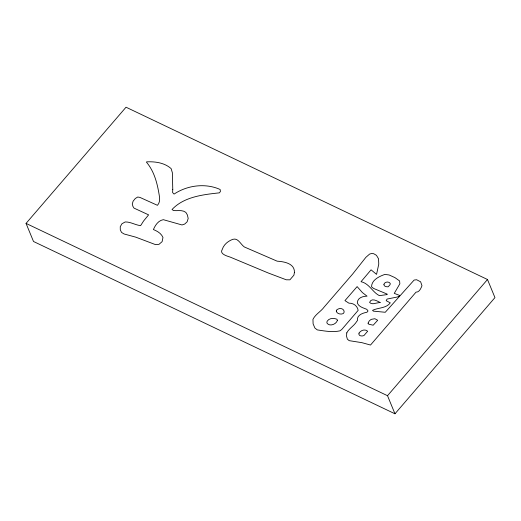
<?xml version="1.0" encoding="UTF-8"?>
<svg xmlns="http://www.w3.org/2000/svg" width="521" height="521" viewBox="0 0 521 521"><rect width="100%" height="100%" fill="white"/><g stroke="black" fill="none" stroke-linecap="round" stroke-linejoin="round"><path stroke-width="0.78" d="M26.05 223.398L126.03 107.209L487.493 279.51L494.95 297.602L394.97 413.791L33.507 241.49L26.05 223.398L387.513 395.706L394.97 413.791M387.513 395.706L487.493 279.51M380.291 302.395L372.984 303.769L370.718 303.287L369.597 302.388C371.317 297.504 377.015 300.838 379.998 302.454M383.925 284.29C383.782 286.517 386.491 286.921 388.184 286.765L390.053 284.707L390.242 283.404C388.842 281.184 384.648 281.737 383.925 284.29M336.279 311.011C336.677 313.844 340.916 314.756 343.254 313.551C344.941 312.255 343.958 309.598 342.167 308.927A5.203 3.894 -22.4 0 0 339.288 308.582L337.028 309.546L336.279 311.011M172.77 189.455L172.601 192.529L174.066 194.099C187.352 185.215 205.469 182.897 220.129 189.475L220.435 191.454L219.406 192.842C202.923 194.626 183.861 196.801 172.034 209.52L173.571 210.556C177.648 211.031 182.35 209.585 185.854 212.386L187.371 214.926L188.185 218.462L187.117 221.816L184.721 224.043L182.018 224.961L163.314 219.68C158.306 220.507 155.258 225.196 153.408 229.546C157.349 231.148 161.249 233.349 162.975 237.478L162.109 241.659L159.003 244.329L155.545 244.636L135.753 237.153L124.096 233.981L121.536 232.412L120.299 229.852L120.247 226.733L121.927 223.783L125.164 221.959C130.504 221.751 135.284 225.059 140.618 225.639L143.568 221.021L148.609 214.86L134.021 208.12L132.94 206.427L132.275 203.998L133.109 201.197L135.297 198.494L137.752 197.016L139.941 197.413L157.453 205.326C160.142 202.467 159.849 198.397 159.166 194.815C157.264 183.294 154.301 171.539 146.642 162.396L146.603 161.849C155.193 161.445 164.46 162.702 171.122 168.602L172.36 172.692L172.77 189.455M346.758 332.893L346.556 336.279L347.39 339.204L349.194 340.656L361.913 342.668L370.516 345.039L415.992 292.19C419.418 292.242 420.896 288.406 421.977 285.729L420.636 281.828L416.637 279.744L414.117 280.057L385.253 312.274L373.414 311.141L372.541 310.34C378.155 307.546 386.282 308.458 390.281 302.851L386.185 300.682L387.07 299.067L397.256 297.016L398.988 296.384L399.744 295.472L394.26 293.369L399.848 283.815L399.6 280.936L394.911 277.602L389.102 274.964L384.856 274.417C379.255 276.39 371.61 279.92 371.545 286.797L373.616 288.452L387.096 294.059L387.227 294.567L379.386 295.648C372.548 292.274 369.22 283.444 361.033 281.692L371.063 269.826L376.553 274.365L378.767 264.101L378.526 258.761L376.449 255.323L373.648 253.681L371.343 253.564L369.617 254.066L365.885 257.328L352.73 273.935L324.283 306.902C320.982 311.525 315.511 314.15 312.952 319.36L313.108 323.899L314.899 328.022L317.269 329.897C324.72 331.024 332.45 332.476 339.926 330.855L341.802 329.441L358.142 310.379C357.582 305.925 353.264 302.935 348.92 303.17L344.954 300.624L357.126 286.609L362.434 292.607L367.051 296.162C362.733 296.189 357.334 297.81 357.315 303.02C358.884 306.993 363.287 307.826 366.791 309.318L368.028 310.985L366.966 312.248C362.616 313.036 356.566 315.107 357.452 320.571L356.82 321.288C354.169 325.899 349.096 328.295 346.758 332.893M294.417 272.366L293.909 275.166L289.897 279.829L286.263 279.79L268.387 273.043L230.1 257.061C226.876 256.026 219.074 253.838 222.285 249.344C223.789 244.492 228.198 240.995 232.835 239.308C238.136 237.622 240.669 244.46 244.336 246.961L277.152 261.177C284.082 261.62 294.775 263.392 294.417 272.366M368.126 323.111L368.145 323.736L369.07 324.277L373.199 325.202L377.686 320.272L374.879 318.722L371.506 319.308A5.529 4.142 -22.4 0 0 369.031 321.268L368.126 323.111M358.989 333.16C358.057 336.065 362.069 336.468 363.964 335.537L367.676 331.226C364.934 328.764 360.721 330.249 358.989 333.16M337.387 320.317C336.364 324.362 329.396 326.895 326.973 323.072A4.298 3.217 -22.4 0 1 327.221 321.157C329.148 317.953 333.831 317.986 336.944 319.217L337.387 320.317"/></g></svg>
